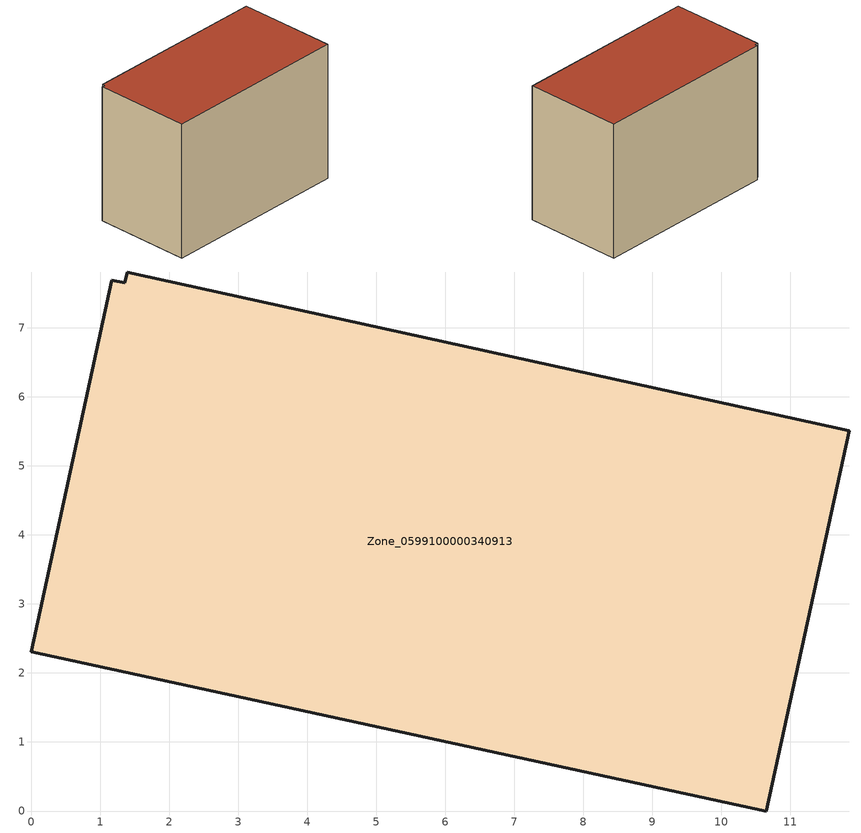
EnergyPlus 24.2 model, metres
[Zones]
Zone_0599100000340913
 floor ground (C_G): 1.17,7.69 1.35,7.65 1.39,7.81 11.86,5.51 10.65,0 0,2.31 z0
 wall outside (C_F): 0,2.31 10.65,0 11.86,5.51 1.39,7.81 1.35,7.65 1.17,7.69 0,2.31 z0:7.88
 roof outside (C_R): 1.35,7.65 1.17,7.69 0,2.31 10.65,0 11.86,5.51 1.39,7.81 z7.88
[BUILDING]
Pand.0599100000340913: North Axis=0; Terrain=City; Loads Convergence Tolerance Value=0.04; Temperature Convergence Tolerance Value=0.4; Solar Distribution=FullExterior; Maximum Number of Warmup Days=25; Minimum Number of Warmup Days=1
[Site:Location]
Rotterdam.The.Hague.AP_ZH_NLD Design_Conditions: Latitude=51.96; Longitude=4.45; Time Zone=1; Elevation=-4.5
[SITE:GROUNDTEMPERATURE:BUILDINGSURFACE]
18, 18, 18, 18, 18, 18, 18, 18, 18, 18, 18, 18
[MATERIAL] Thermal Absorptance=0.9; Solar Absorptance=0.7; Visible Absorptance=0.7
Name | Roughness | Thickness | Conductivity | Density | Specific Heat
G.TC.1992-2005 | MediumSmooth | 0.15 | 0.06 | 540 | 1210
F.TC.1992-2005 | Rough | 0.3 | 0.12 | 1920 | 840
R.TC.1992-2005 | MediumRough | 0.2 | 0.08 | 1500 | 1000
[CONSTRUCTION]
C_G: G.TC.1992-2005
C_F: F.TC.1992-2005
C_R: R.TC.1992-2005
[ZONE]
Zone_0599100000340913: Type=1; Multiplier=1; Ceiling Height=Autocalculate; Volume=Autocalculate; Floor Area=autocalculate; Part of Total Floor Area=Yes
[ZONEINFILTRATION:DESIGNFLOWRATE]
Infil_Zone_0599100000340913: Zone or ZoneList or Space or SpaceList=Zone_0599100000340913; Schedule=AlwaysOn; Design Flow Rate Calculation Method=Flow/Area; Flow Rate per Floor Area=0.0015; Constant Term Coefficient=1; Temperature Term Coefficient=0; Velocity Term Coefficient=0; Velocity Squared Term Coefficient=0
[HVACTEMPLATE:ZONE:IDEALLOADSAIRSYSTEM]
Zone_0599100000340913: Maximum Heating Supply Air Temperature=50; Minimum Cooling Supply Air Temperature=13; Maximum Heating Supply Air Humidity Ratio=0.0156; Minimum Cooling Supply Air Humidity Ratio=0.0077; Heating Limit=NoLimit; Cooling Limit=NoLimit; Dehumidification Control Type=ConstantSensibleHeatRatio; Cooling Sensible Heat Ratio=0.7; Dehumidification Setpoint=60; Humidification Control Type=None; Humidification Setpoint=30; Outdoor Air Method=None; Outdoor Air Flow Rate per Person=0.00944; Outdoor Air Flow Rate per Zone Floor Area=0; Outdoor Air Flow Rate per Zone=0; Demand Controlled Ventilation Type=None; Outdoor Air Economizer Type=NoEconomizer; Heat Recovery Type=None; Sensible Heat Recovery Effectiveness=0.7; Latent Heat Recovery Effectiveness=0.65
[ZONECONTROL:THERMOSTAT]
ThermostatControl_Zone_0599100000340913: Zone or ZoneList=Zone_0599100000340913; Control Type Schedule=DualSetpointControlType; Control 1=Thermostat_Zone_0599100000340913; Temperature Difference Between Cutout And Setpoint=0
[THERMOSTATSETPOINT:DUALSETPOINT]
Thermostat_Zone_0599100000340913: Heating Setpoint Temperature Schedule=HeatingSetpoint_Zone_0599100000340913; Cooling Setpoint Temperature Schedule=CoolingSetpoint_Zone_0599100000340913
[SCHEDULE:COMPACT]
HeatingSetpoint_Zone_0599100000340913: Through: 12/31, For: AllDays, Until: 24:00, 21
CoolingSetpoint_Zone_0599100000340913: Through: 12/31, For: AllDays, Until: 24:00, 24
DualSetpointControlType: Through: 12/31, For: AllDays, Until: 24:00, 4
AlwaysOn: Through: 12/31, For: AllDays, Until: 24:00, 1
